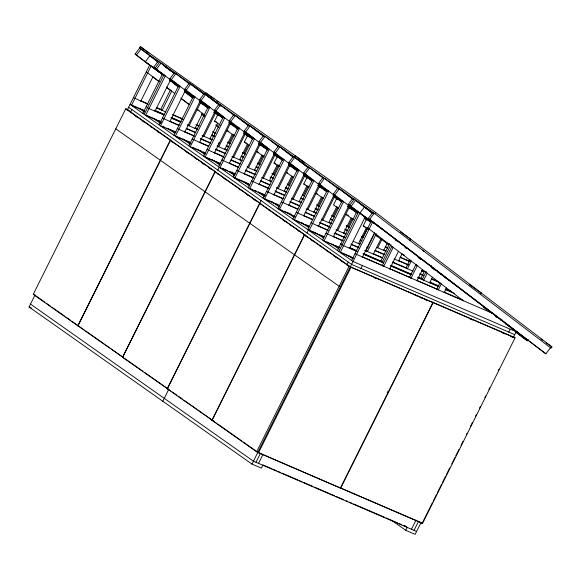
<?xml version="1.0" encoding="UTF-8"?>
<svg xmlns="http://www.w3.org/2000/svg" width="581" height="581" viewBox="0 0 581 581"><rect width="100%" height="100%" fill="white"/><g stroke="black" fill="none" stroke-linecap="round" stroke-linejoin="round"><path stroke-width="0.87" d="M125.721 108.843L33.233 294.356L77.818 325.774L170.313 140.261L125.721 108.843L126.948 109.366M262.815 465.228L261.37 468.126L251.987 464.088L29.05 306.986L35.034 294.974M127.174 110.179L149.724 64.949M130.427 112.474L131.872 109.569M140.798 101.174L152.926 76.859M142.839 113.382L162.498 73.954M144.233 114.363L163.893 74.934M154.967 111.153L170.538 79.924M159.092 124.835L178.752 85.407L180.146 86.387L160.487 125.823L175.455 132.265M169.826 121.625L185.397 90.396M123.862 357.889L77.934 325.854L170.429 140.341L260.942 203.793M173.951 135.315L193.611 95.88L195.005 96.86L175.346 136.295L191.149 143.1M184.693 132.105L200.263 100.869M195.027 128.408L202.595 113.215M188.818 145.787L208.477 106.352L209.872 107.34L190.212 146.768L205.18 153.21M199.552 142.577L215.123 111.349M220.25 125.147L214.578 121.146L217.955 114.384L222.203 117.384M209.886 138.881L217.86 122.889M203.568 153.9L204.374 152.28M203.677 156.26L223.336 116.825L224.731 117.812L205.071 157.24L220.874 164.045M218.173 144.211L218.964 142.621M214.418 153.05L229.989 121.821M224.745 149.353L232.32 134.16M233.424 134.422L229.11 143.086L227.716 142.098M122.518 357.279L215.014 171.765M218.543 166.732L238.203 127.304L239.597 128.285L219.938 167.713L234.906 174.162M217.795 170.124L219.24 167.226M229.277 163.522L244.848 132.294M233.642 157.255L245.117 134.226L243.722 133.245M249.271 145.591L244.303 142.098L247.68 135.329L252.641 138.83M231.296 173.617L232.102 171.998M239.612 159.826L247.586 143.834M248.29 144.901L243.969 153.558L242.575 152.578M233.453 175.527L234.659 173.102M244.143 173.995L259.714 142.766M254.471 170.298L262.046 155.105M263.149 155.374L258.835 164.031L257.441 163.05M259.003 184.468L274.573 153.239M263.367 178.2L274.842 155.178L273.448 154.197M278.996 166.536L274.029 163.043L277.406 156.274L282.366 159.775M269.337 180.771L277.311 164.779M278.408 165.055L273.695 174.503L272.3 173.523M259.54 203.459L260.985 200.561M167.226 388.776L259.714 203.263L215.13 171.845L122.635 357.359L170.756 390.933M263.128 198.15L282.787 158.722L284.182 159.702L264.522 199.13L279.49 205.58M162.811 401.246L168.795 389.234M273.869 194.94L289.44 163.711M284.196 191.243L291.771 176.058M292.875 176.319L288.561 184.976L287.167 183.995M288.728 205.413L304.299 174.184M308.714 187.489L303.754 183.988L307.124 177.227L312.091 180.72M299.062 201.716L307.029 185.731M303.42 195.448L308.133 186.007M292.853 219.102L312.513 179.667L313.907 180.647L294.247 220.083L309.215 226.525M303.594 215.892L319.158 184.656M307.952 209.618L319.427 186.595L321.99 187.699L326.246 190.699M313.922 212.188L321.496 197.003M322.6 197.264L318.286 205.921L316.892 204.94M211.927 420.281L304.422 234.768L259.83 203.35L167.343 388.863L213.154 420.811L203.648 414.115M306.964 232.959L308.409 230.061M318.453 226.365L334.024 195.136M334.293 197.068L322.811 220.09L321.416 219.11M328.788 222.668L336.755 206.676M337.851 206.952L333.145 216.393L331.751 215.413M322.578 240.047L342.238 200.612L343.632 201.6L323.973 241.028L339.769 247.833M333.312 236.837L348.883 205.609M337.677 230.57L349.152 207.54L351.716 208.644L356.676 212.145M343.647 233.141L351.222 217.948M352.326 218.209L348.004 226.873L346.617 225.886M337.438 250.52L357.097 211.085L377.047 225.145M338.832 251.5L358.492 212.072M349.573 248.29L365.144 217.062M368.165 229.379L363.205 225.878L366.575 219.117L370.831 222.116M348.302 262.089L346.857 264.987L348.157 265.909M358.513 243.613L366.48 227.621M367.577 227.897L362.871 237.346L361.476 236.358M351.607 260.499L371.266 221.07M256.628 451.786L349.123 266.272L304.538 234.847L212.043 420.361L256.628 451.786L340.43 488.055L432.918 302.541L349.123 266.272M251.987 464.088L372.661 222.051L516.807 332.027L353.001 261.486L130.064 104.384M340.43 488.055L258.523 452.781L351.018 267.267L304.422 234.768M255.989 462.287L260.535 453.18M258.552 463.391L263.091 454.284M362.341 257.289L374.469 232.974M374.716 233.068L366.008 250.534L367.403 251.515L376.256 233.751M360.939 268.422L362.384 265.524M373.372 254.086L380.947 238.893M377.73 247.818L382.051 239.161M383.707 250.389L387.28 243.221M389.575 243.541L380.867 261.007L383.656 262.968M382.262 261.987L390.969 244.521M391.972 246.293L382.276 265.495L383.671 266.476L393.235 247.295L391.841 246.315M389.648 269.047L398.493 251.304M398.566 260.862L402.139 253.694M409.99 259.91L406.061 267.783L407.455 268.763L411.384 260.891M416.947 280.805L422.518 269.635M424.457 271.167L420.927 278.255L423.716 280.216L427.246 273.135M422.322 279.236L426.243 271.363M429.686 282.787L432.46 277.217M387.229 392.894L388.035 391.267M514.374 337.43L515.035 337.902L422.547 523.416L340.64 488.142L433.135 302.628L432.467 302.156L514.744 337.59L513.284 336.559M444.247 292.563L446.542 287.965M421.138 522.341L415.154 534.353L405.77 530.308L407.216 527.41L404.26 525.326M508.753 332.078L510.198 329.173M411.479 529.247L416.018 520.14M414.035 530.351L418.581 521.237M513.277 337.546L516.168 331.751M432.351 502.848L422.249 523.103L339.972 487.67L340.64 488.142M433.157 501.229L436.389 494.751M437.195 493.131L441.64 484.22M442.446 482.6L445.678 476.115M446.484 474.495L449.716 468.017M451.735 463.965L454.967 457.487M455.773 455.867L459.005 449.382M461.023 445.337L463.042 441.284M466.274 434.799L467.08 433.179M470.312 426.701L472.331 422.648M475.563 416.17L476.376 414.551M479.601 408.065L480.414 406.446M484.852 397.535L485.665 395.915M488.897 389.437L489.703 387.817M498.186 370.801L498.992 369.182M214.077 99.017L140.406 46.647L139.476 47.896L374.774 213.706L375.704 212.457L410.585 239.074L409.656 240.323M149.811 65.275L135.133 54.091L139.672 48.005L157.981 62.022M135.133 54.091L136.528 55.072L141.067 48.993M164.474 75.465L153.682 67.229L158.221 61.15M155.076 68.209L159.615 62.131M153.682 67.229L156.471 69.197L161.01 63.111L174.678 73.54M178.57 85.269L169.942 78.682L174.482 72.603L189.588 84.129M169.942 78.682L171.33 79.67L175.876 73.584M208.543 107.267L184.802 89.162L189.341 83.076L204.447 94.601M209.734 107.318L199.661 99.634L204.207 93.548M205.195 94.209L206.124 92.96M205.311 94.289L206.24 93.04L295.417 155.882L304.785 163.029M199.661 99.634L201.055 100.615L205.594 94.536L220.86 106.156M223.162 116.694L214.527 110.107L219.066 104.021L234.172 115.546M214.527 110.107L215.921 111.087L220.46 105.008M253.127 138.692L229.386 120.579L233.925 114.501M252.88 137.639L244.252 131.052L248.791 124.973M244.252 131.052L245.647 132.032L250.186 125.954L263.854 136.382M268.466 148.663L259.111 141.524L263.651 135.446M259.111 141.524L260.506 142.505L265.045 136.426L278.757 146.971M297.712 170.11L273.978 151.997L278.517 145.918M297.472 169.056L288.837 162.469L293.376 156.391M294.487 157.131L295.417 155.882M294.603 157.211L295.533 155.962L375.704 212.457M288.837 162.469L290.231 163.457L294.77 157.371L308.438 167.8M313.05 180.081L303.703 172.942L308.242 166.863M303.703 172.942L305.09 173.93L309.637 167.844L323.305 178.273M342.303 201.527L318.562 183.422L323.101 177.336M357.162 212L333.421 193.894L337.968 187.808L339.406 188.912M363.394 215.892L348.288 204.367L352.827 198.281L354.984 199.929M354.221 199.268L349.682 205.347L371.259 221.811M550.447 347.736L545.9 353.814L544.513 352.834L368.267 218.376L372.806 212.29L374.2 213.278L551.02 348.172L551.95 346.922L481.453 293.136L471.155 285.881M368.267 218.376L369.654 219.357L374.2 213.278M409.837 240.461L410.767 239.212L481.271 292.998L480.334 294.247M430.383 266.839L431.392 265.488M480.516 294.385L481.453 293.136M500.88 320.618L501.89 319.267M515.899 332.238L527.323 340.793L528.332 339.442M199.08 110.397L197.162 109.569L204.955 115.067M214.578 121.146L216.502 121.974M228.805 131.342L226.88 130.522L234.68 136.012M244.303 142.098L246.228 142.919M140.929 100.847L147.589 103.716M156.747 107.659L160.908 109.453M172.564 114.472L182.557 118.771M195.877 124.508L199.21 125.939M212.53 131.676L215.856 133.114M148.148 104.34L133.434 97.623M156.478 107.921L165.861 111.966M173.123 115.096L183.117 119.395M196.436 125.133L198.934 126.208M213.089 132.301L215.587 133.376M258.53 152.295L256.606 151.467L264.406 156.964M154.531 110.208L164.525 114.508M172.02 117.732L181.178 121.676M195.332 127.769L197.823 128.851M211.978 134.945L214.476 136.019M155.098 110.826L164.256 114.769M170.916 117.638L180.902 121.945M195.056 128.038L197.555 129.113M211.709 135.206L214.207 136.281M163.98 115.038L148.997 108.582L146.209 106.621M171.475 118.263L180.633 122.206M187.293 125.075L197.286 129.374M211.433 135.475L213.931 136.55M228.086 142.643L230.599 143.725M274.029 163.043L275.953 163.871M169.957 121.298L179.115 125.242M186.61 128.474L195.768 132.417M209.923 138.51L212.421 139.585M226.568 145.678L229.067 146.753M242.386 152.491L244.071 153.217M130.848 104.718L144.429 110.572M178.846 125.511L162.462 118.074M186.334 128.735L195.492 132.679M202.152 135.547L212.145 139.854M226.299 145.947L228.798 147.022M242.952 153.115L245.465 154.197M144.763 111.094L131.459 105.364L151.118 65.936L163.392 75.377M287.61 172.964L286.331 172.412L293.42 177.408M142.701 110.717L144.364 111.429M184.816 131.778L193.974 135.722M200.641 138.59L210.627 142.89M224.782 148.983L227.28 150.058M241.435 156.151L243.933 157.233M146.724 115.437L156.703 119.737M158.366 120.456L160.857 121.523M161.424 122.148L145.62 115.35L165.28 75.915L145.308 61.84L149.854 55.761L158.446 61.818M194.541 136.339L177.328 128.546M200.365 138.852L210.358 143.151M217.018 146.02L227.011 150.326M241.159 156.42L243.657 157.495M257.811 163.588L260.324 164.67M155.149 119.599L160.973 122.104M303.754 183.988L305.032 184.54M127.413 109.7L129.069 110.412M162.419 126.273L164.91 127.348M166.573 128.06L176.159 132.163M199.682 142.251L208.84 146.194M215.5 149.063L225.493 153.362M239.641 159.455L242.139 160.53M256.294 166.631L258.792 167.706M208.572 146.456L192.188 139.019M216.059 149.68L225.217 153.631M231.877 156.492L241.87 160.799M256.025 166.892L258.523 167.967M271.843 173.704L275.191 175.142M317.335 193.909L316.057 193.357L323.145 198.353M176.45 136.382L190.583 142.476M213.714 152.36L223.7 156.667M231.194 159.891L240.352 163.835M254.507 169.928L257.005 171.003M271.16 177.103L273.658 178.178M224.266 157.291L207.054 149.499M230.926 160.16L240.084 164.103M247.571 167.328L256.729 171.272M270.056 177.009L273.382 178.44M287.537 184.533L290.05 185.622M192.144 147.218L201.287 151.154M202.951 151.873L205.449 152.948M229.408 163.196L238.566 167.139M245.226 170.008L255.219 174.307M269.366 180.408L271.864 181.483M285.184 187.213L288.517 188.651M238.29 167.401L221.913 159.971M245.785 170.632L254.943 174.576M261.603 177.445L271.596 181.744M285.75 187.837L288.249 188.912M302.396 195.013L304.916 196.095M348.339 215.406L345.782 214.309L353.582 219.8M170.313 140.261L216.241 172.288M207.003 157.691L220.308 163.421M243.439 173.312L253.425 177.612M260.92 180.836L270.078 184.78M284.232 190.88L286.731 191.955M300.885 198.048L303.376 199.123M316.703 204.861L318.381 205.587M253.984 178.236L236.779 170.444M260.651 181.105L269.809 185.048M276.469 187.917L286.455 192.217M300.609 198.31L303.108 199.392M317.262 205.485L319.775 206.567M363.205 225.878L365.122 226.706M221.869 168.163L226.859 170.313M230.185 171.744L235.174 173.893M259.133 184.141L269.119 188.447M274.951 190.953L284.937 195.26M299.092 201.353L301.59 202.428M314.909 208.165L318.243 209.596M221.586 168.236L227.839 170.93M268.85 188.709L251.638 180.916M275.51 191.577L284.668 195.521M291.328 198.39L301.321 202.689M315.476 208.79L317.974 209.864M332.121 215.958L334.641 217.04M378.064 236.358L375.508 235.254L388.979 244.746M248.37 183.654L233.402 177.205L253.062 137.777L254.456 138.757L234.797 178.185L249.765 184.635M273.164 194.257L283.15 198.557M289.81 201.425L299.803 205.732M313.958 211.825L316.456 212.9M330.604 218.993L333.102 220.068M346.429 225.806L348.092 226.525M386.387 243.018L388.05 243.73M282.882 198.825L266.497 191.389M290.369 202.05L299.527 205.994M306.194 208.862L316.18 213.162M330.335 219.262L332.833 220.337M346.153 226.074L349.501 227.512M386.946 243.642L388.616 244.354M288.859 205.086L298.017 209.029M305.504 212.261L314.662 216.205M328.817 222.298L331.315 223.373M344.635 229.11L347.968 230.541M385.435 246.678L387.926 247.753M252.423 189.471L248.269 187.678L267.928 148.249L269.323 149.23L249.663 188.658L265.459 195.463M254.086 190.183L256.584 191.258M258.247 191.977L264.9 194.838M297.741 209.298L281.364 201.861M305.236 212.523L314.394 216.466M321.889 219.698L331.047 223.641M345.201 229.735L347.692 230.81M361.847 236.903L363.517 237.622M385.159 246.94L387.658 248.014M401.812 254.115L404.311 255.19M303.718 215.566L312.876 219.509M319.535 222.37L329.529 226.677M343.683 232.77L346.182 233.845M360.329 239.938L361.999 240.657M383.642 249.983L386.14 251.057M400.294 257.151L410.288 261.45M264.791 198.869L273.941 202.805M275.605 203.524L278.096 204.599M312.607 219.771L296.223 212.334M320.095 222.995L330.088 227.302M335.912 229.807L345.906 234.114M360.06 240.207L361.723 240.926M376.713 247.375L385.871 251.319M400.026 257.412L410.012 261.719M317.749 225.675L327.742 229.982M335.23 233.206L345.223 237.506M358.542 243.243L360.205 243.962M375.195 250.418L384.353 254.362M398.508 260.455L408.494 264.754M421.821 270.492L424.312 271.567M282.148 210.416L277.994 208.623L297.654 169.194L299.041 170.175L279.381 209.61L295.184 216.408M283.811 211.135L291.292 214.353M328.301 230.599L311.089 222.806M334.126 233.112L344.119 237.411M353.277 241.355L359.937 244.223M366.596 247.092L368.26 247.811M374.919 250.68L384.077 254.623M394.071 258.923L408.225 265.023M421.545 270.753L424.043 271.835M259.714 203.263L305.65 235.298M333.443 236.511L343.436 240.81M350.924 244.035L358.419 247.266M365.079 250.135L367.577 251.21M373.409 253.715L382.567 257.659M392.553 261.966L406.707 268.059M420.027 273.796L423.36 275.227M431.683 278.815L438.343 281.683M294.516 219.814L299.505 221.964M301.169 222.683L303.66 223.75M305.323 224.469L308.649 225.9M342.332 240.716L325.948 233.279M351.49 244.659L358.978 247.891M364.81 250.396L382.291 257.928M392.284 262.227L413.098 271.189M419.758 274.058L423.084 275.496M431.414 279.076L439.737 282.664M349.137 247.339L356.632 250.571M363.292 253.432L383.271 262.038M390.766 265.27L411.58 274.232M418.24 277.101L422.416 278.895M429.896 282.119L439.054 286.063M445.714 288.931L451.539 291.437M316.863 233.511L307.712 229.575L327.372 190.14L328.766 191.12L309.107 230.555L324.075 236.997M319.354 234.586L323.515 236.373M309.194 230.403L317.8 234.107L323.646 238.225M349.697 247.964L357.192 251.188M363.016 253.701L383.002 262.307M390.49 265.532L411.304 274.493M417.971 277.362L422.961 279.512M429.62 282.381L437.951 285.968M445.445 289.193L452.105 292.061M356.923 251.457L343.596 245.719L340.815 243.759M363.583 254.325L383.562 262.932M391.057 266.156L411.036 274.762M417.695 277.631L438.51 286.593M445.169 289.461L454.327 293.405M362.471 256.962L383.286 265.931M389.945 268.792L410.76 277.762M416.584 280.267L437.399 289.229M444.058 292.098L462.374 299.985M489.02 311.46L492.078 313.159L354.976 253.737M326.733 241.834L329.231 242.909M330.894 243.628L333.385 244.703M335.048 245.414L338.374 246.852M341.33 252.575L347.147 255.081M348.811 255.8L351.309 256.875M353.531 258.211L340.226 252.481L359.886 213.053L364.425 206.974L373.009 213.016M514.722 334.649L351.556 264.384L128.619 107.282M351.018 267.267L432.918 302.541M433.135 302.628L515.035 337.902M374.251 277.674L376.749 278.749M415.045 295.242L416.708 295.961M420.041 297.392L422.532 298.467M424.203 299.186L426.701 300.261M469.985 318.904L472.484 319.978M502.456 332.884L504.954 333.959M510.714 336.443L512.638 337.27M340.815 286.978L339.159 286.259L115.757 128.829M77.934 325.854L79.161 326.384M29.05 306.986L31.396 307.995M262.975 464.916L272.119 468.852M273.782 469.571L276.273 470.639M277.936 471.358L280.427 472.433M282.09 473.145L297.879 479.95M299.542 480.661L302.04 481.736M303.703 482.455L312.839 486.391M314.503 487.103L330.298 493.908M331.962 494.62L334.453 495.695M336.116 496.414L343.596 499.631M346.087 500.706L347.75 501.425M349.413 502.137L351.904 503.211M353.568 503.93L384.317 517.17M385.98 517.889L397.622 522.9M399.278 523.612L401.776 524.687M403.439 525.406L405.93 526.473M416.599 531.455L253.432 461.191L30.495 304.088M400.287 231.819L410.767 239.212M165.607 66.866L167.037 67.868M154.989 59.683L157.858 61.702M165.019 66.75L172.179 71.79M369.567 210.896L372.428 212.907M469.455 284.668L470.93 285.714M540.918 339.144L542.385 340.183M546.067 342.775L551.95 346.922M184.802 89.162L186.196 90.142L190.735 84.056L204.403 94.485M229.386 120.579L230.78 121.56L235.32 115.481L248.988 125.91M273.978 151.997L275.372 152.977L279.911 146.899L293.579 157.328M318.562 183.422L319.957 184.402L324.496 178.316L338.883 189.297M333.421 193.894L334.816 194.875L339.355 188.796L353.023 199.218M348.288 204.367L351.077 206.328L355.616 200.249L372.16 212.871M151.169 66.27L152.6 67.28M154.03 68.289L164.06 75.348M362.355 215.101L371.462 221.506M373.605 223.017L382.189 229.067M208.056 107.405L203.089 103.912L200.532 102.808L189.05 125.83L187.656 124.85M237.07 127.856L232.814 124.857L230.258 123.753L218.776 146.782L217.381 145.795M267.5 149.302L262.539 145.802L259.983 144.705L248.501 167.727L247.107 166.747M296.521 169.746L292.265 166.754L289.708 165.65L278.226 188.672L276.832 187.692M341.817 201.665L336.849 198.172L333.479 204.933L338.44 208.434M199.138 101.828L208.332 108.306M213.997 112.3L215.391 113.28L203.916 136.31L202.522 135.322M228.863 122.773L238.057 129.251M258.589 143.718L267.776 150.196M288.314 164.67L297.501 171.141M303.173 175.142L304.567 176.123L293.085 199.145L291.698 198.165M318.039 185.615L326.522 191.592M347.765 206.56L356.952 213.038M431.814 267.841L435.387 270.361M437.537 271.879L447.544 278.931M443.39 276.302L452.686 282.853M505.172 323.646L518.049 332.717M514.606 330.589L523.183 336.639M146.274 71.87L159.165 81.623M367.817 227.984L463.355 300.791M278.008 165.142L279.425 166.144M307.734 186.087L309.15 187.089M380.904 238.355L382.32 239.35M139.447 108.422L144.611 112.06M153.449 118.292L160.821 123.484M168.192 128.677L174.823 133.354M182.928 139.062L190.299 144.255M197.671 149.455L205.042 154.648M212.406 159.84L219.778 165.033M228.624 171.264L234.521 175.418M242.626 181.134L249.256 185.804M258.102 192.035L264.733 196.712M272.104 201.905L279.476 207.097M286.847 212.29L294.211 217.483M301.583 222.676L308.954 227.875M332.412 244.405L338.992 249.038M347.765 255.226L352.885 258.828M126.745 109.228L171.54 140.791M134.879 115.612L137.842 117.703M142.294 120.841L143.783 121.887M150.457 126.593L151.946 127.638M157.139 131.299L159.368 132.867M171.976 141.757L173.465 142.803M185.927 151.583L189.05 153.783M194.243 157.444L197.206 159.535M201.665 162.673L204.628 164.764M209.08 167.902L210.569 168.948M217.243 173.654L218.732 174.699M223.925 178.36L226.147 179.928M238.762 188.818L240.251 189.864M246.925 194.57L248.414 195.615M253.606 199.276L255.829 200.844M268.422 209.719L269.904 210.758M275.082 214.411L277.304 215.972M282.482 219.625L285.438 221.71M289.883 224.84L291.357 225.878M298.017 230.577L299.498 231.616M303.943 234.746L306.899 236.83M311.336 239.96L312.818 241.006M319.477 245.698L320.959 246.736M326.137 250.389L328.359 251.951M333.538 255.604L336.501 257.688M340.197 260.295L342.42 261.864M421.879 522.944L422.547 523.416M391.725 520.416L405.77 530.308M34.25 294.741L44.693 302.091M46.153 303.122L50.54 306.216M51.999 307.247L64.426 315.999M65.885 317.03L70.272 320.124M71.732 321.155L79.045 326.304M79.887 326.9L84.274 329.993M85.741 331.017L104.014 343.894M105.473 344.925L109.86 348.019M111.32 349.05L123.746 357.802M124.595 358.404L142.868 371.281M144.328 372.312L168.446 389.306M172.223 391.964L176.609 395.051M178.069 396.082L182.456 399.176M183.916 400.207L190.495 404.841M191.955 405.872L196.342 408.959M197.801 409.99L202.188 413.084M213.271 420.891L216.19 422.953M217.657 423.977L241.776 440.979M243.236 442.01L258.523 452.781M422.438 250.164L423.876 251.261M356.378 200.91L372.247 213.104M340.844 190.009L352.355 198.789M295.533 158.039L307.763 167.364M281.393 148.111L292.904 156.892M251.667 127.166L263.897 136.499M216.807 101.109L218.231 102.191M236.089 116.142L249.038 126.026M369.654 219.357L545.9 353.814M206.364 95.197L219.313 105.074M395.138 239.946L396.453 240.948M405.03 247.491L406.468 248.588M417.979 257.368L420.855 259.562M483.436 307.313L487.074 310.087M495.557 316.558L497.104 317.742M515.812 332.012L527.323 340.793M364.832 216.989L371.31 221.927M364.309 217.374L370.831 222.429M140.406 46.647L148.954 53.169M163.21 64.876L174.721 73.656M348.012 205.805L357.366 212.936M364.018 218.013L366.713 220.076M163.261 64.992L174.053 73.221M305.09 173.93L327.393 190.938M333.145 195.332L341.781 201.919M347.54 206.306L351.135 209.051M318.809 184.468L327.437 191.055M333.196 195.448L341.824 202.035M290.231 163.457L312.534 180.466M318.286 184.86L326.921 191.447M333.392 196.385L337.706 199.675M303.943 173.995L312.578 180.582M318.33 184.976L326.965 191.563M303.427 174.387L312.099 181.083M317.814 185.361L320.741 187.598M260.506 142.505L282.809 159.521M288.561 163.915L297.196 170.494M303.667 175.433L307.269 178.178M274.217 153.05L282.853 159.637M288.604 164.024L297.24 170.611M245.647 132.032L267.943 149.048M273.702 153.435L282.33 160.022M288.808 164.96L291.023 166.653M259.358 142.577L267.267 148.613M273.745 153.551L282.381 160.138M258.835 142.962L267.514 149.666M273.941 154.488L277.544 157.233M215.921 111.087L238.217 128.103M243.976 132.49L252.604 139.077M259.082 144.015L261.297 145.708M229.633 121.632L238.268 128.219M244.02 132.606L252.655 139.193M201.055 100.615L223.358 117.623M229.11 122.017L237.745 128.604M244.216 133.543L247.818 136.288M214.774 111.16L223.402 117.74M229.161 122.133L237.789 128.721M214.295 111.661L222.93 118.248M229.357 123.07L231.572 124.755M171.33 79.67L193.633 96.678M199.385 101.072L208.02 107.659M213.779 112.046L218.093 115.343M185.048 90.208L193.676 96.795M199.436 101.188L208.063 107.775M156.471 69.197L178.774 86.206M185.245 91.144L193.161 97.187M199.632 102.125L201.847 103.81M170.182 79.735L178.861 86.438M184.569 90.716L193.248 97.412M169.819 80.2L178.498 86.903M184.206 91.181L192.885 97.884M136.528 55.072L149.477 64.949M153.791 68.246L158.831 72.088M160.988 73.729L162.426 74.826M169.616 80.316L171.054 81.413M172.499 82.509L178.251 86.903M184.722 91.842L192.638 97.877M166.355 87.106L174.975 93.686M180.727 98.066L189.348 104.645M201.571 113.97L204.439 116.164M215.943 124.93L218.812 127.123M152.745 76.801L159.209 81.732M166.398 87.215L171.431 91.057M181.49 98.734L189.391 104.762M201.614 114.079L204.483 116.273M215.987 125.046L218.855 127.239M170.298 90.193L160.741 109.373L162.128 110.361L171.693 91.173L170.298 90.193M415.865 264.645L409.583 277.253L410.97 278.234L417.26 265.626L415.865 264.645M439.89 282.969L436.883 289.011L438.277 289.992L441.284 283.956L439.89 282.969"/></g></svg>
